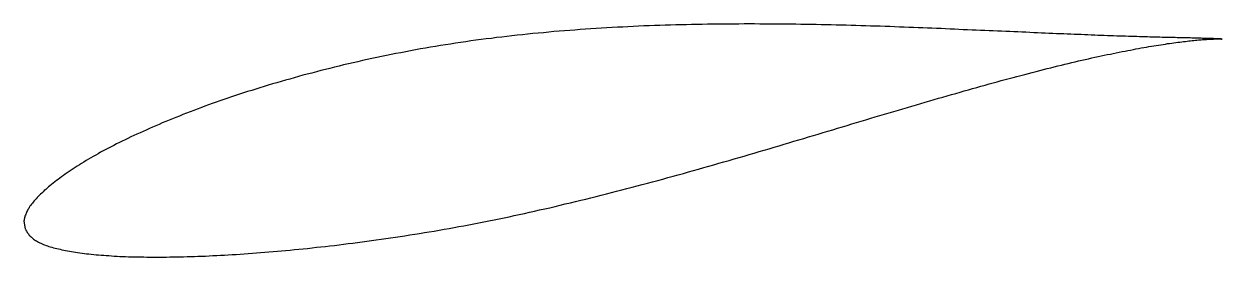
# Model space of a CAD drawing. Header units: metres. Extents: x -34 to 69, y -8 to 12.
import ezdxf

# ---------------------------------------------------------------- set-up
doc = ezdxf.new("R2010")
doc.units = ezdxf.units.M

msp = doc.modelspace()

# ---------------------------------------------------------------- linework, layer by layer
msp.add_lwpolyline([(69.31, 11), (69.3, 11), (69.3, 11), (69.29, 11), (69.27, 11), (69.25, 11), (69.23, 11.01), (69.21, 11.01), (69.18, 11.01), (69.14, 11.01), (69.1, 11.02), (69.06, 11.02), (69.01, 11.02), (68.96, 11.02), (68.91, 11.02), (68.85, 11.03), (68.79, 11.03), (68.72, 11.03), (68.65, 11.03), (68.57, 11.04), (68.49, 11.04), (68.41, 11.04), (68.32, 11.04), (68.23, 11.05), (68.14, 11.05), (68.04, 11.05), (67.94, 11.05), (67.83, 11.06), (67.72, 11.06), (67.61, 11.06), (67.49, 11.07), (67.37, 11.07), (67.24, 11.07), (67.11, 11.07), (66.98, 11.08), (66.84, 11.08), (66.7, 11.08), (66.55, 11.09), (66.4, 11.09), (66.25, 11.09), (66.09, 11.1), (65.93, 11.1), (65.77, 11.1), (65.6, 11.11), (65.43, 11.11), (65.25, 11.12), (65.07, 11.12), (64.89, 11.13), (64.7, 11.13), (64.51, 11.13), (64.32, 11.14), (64.12, 11.14), (63.92, 11.15), (63.71, 11.16), (63.5, 11.16), (63.29, 11.17), (63.07, 11.17), (62.85, 11.18), (62.63, 11.19), (62.4, 11.19), (62.17, 11.2), (61.94, 11.21), (61.7, 11.21), (61.46, 11.22), (61.21, 11.23), (60.96, 11.24), (60.71, 11.25), (60.46, 11.25), (60.2, 11.26), (59.94, 11.27), (59.67, 11.28), (59.4, 11.29), (59.13, 11.3), (58.86, 11.31), (58.58, 11.32), (58.3, 11.33), (58.01, 11.34), (57.72, 11.35), (57.43, 11.37), (57.14, 11.38), (56.84, 11.39), (56.54, 11.4), (56.23, 11.41), (55.93, 11.43), (55.62, 11.44), (55.3, 11.45), (54.99, 11.46), (54.67, 11.48), (54.35, 11.49), (54.02, 11.5), (53.69, 11.52), (53.36, 11.53), (53.03, 11.55), (52.69, 11.56), (52.35, 11.58), (52.01, 11.59), (51.67, 11.61), (51.32, 11.62), (50.97, 11.64), (50.61, 11.65), (50.26, 11.67), (49.9, 11.68), (49.54, 11.7), (49.18, 11.72), (48.81, 11.73), (48.44, 11.75), (48.07, 11.76), (47.7, 11.78), (47.32, 11.8), (46.94, 11.81), (46.56, 11.83), (46.18, 11.85), (45.8, 11.86), (45.41, 11.88), (45.02, 11.9), (44.63, 11.91), (44.23, 11.93), (43.84, 11.94), (43.44, 11.96), (43.04, 11.98), (42.64, 11.99), (42.23, 12.01), (41.83, 12.02), (41.42, 12.04), (41.01, 12.05), (40.6, 12.07), (40.18, 12.08), (39.77, 12.1), (39.35, 12.11), (38.93, 12.12), (38.51, 12.14), (38.09, 12.15), (37.66, 12.16), (37.24, 12.17), (36.81, 12.19), (36.38, 12.2), (35.95, 12.21), (35.52, 12.22), (35.09, 12.23), (34.66, 12.24), (34.22, 12.25), (33.78, 12.25), (33.34, 12.26), (32.91, 12.27), (32.47, 12.28), (32.02, 12.28), (31.58, 12.29), (31.14, 12.29), (30.69, 12.3), (30.25, 12.3), (29.8, 12.3), (29.35, 12.3), (28.9, 12.31), (28.45, 12.31), (28, 12.31), (27.55, 12.3), (27.1, 12.3), (26.65, 12.3), (26.19, 12.3), (25.74, 12.29), (25.29, 12.29), (24.83, 12.28), (24.38, 12.27), (23.92, 12.26), (23.46, 12.25), (23.01, 12.24), (22.55, 12.23), (22.09, 12.22), (21.63, 12.21), (21.18, 12.19), (20.72, 12.18), (20.26, 12.16), (19.8, 12.14), (19.34, 12.13), (18.88, 12.11), (18.42, 12.09), (17.96, 12.06), (17.51, 12.04), (17.05, 12.02), (16.59, 11.99), (16.13, 11.97), (15.67, 11.94), (15.21, 11.91), (14.75, 11.88), (14.3, 11.85), (13.84, 11.82), (13.38, 11.78), (12.93, 11.75), (12.47, 11.71), (12.02, 11.67), (11.56, 11.64), (11.11, 11.6), (10.65, 11.55), (10.2, 11.51), (9.75, 11.47), (9.29, 11.42), (8.84, 11.37), (8.39, 11.33), (7.94, 11.28), (7.5, 11.23), (7.05, 11.17), (6.6, 11.12), (6.16, 11.06), (5.71, 11.01), (5.27, 10.95), (4.82, 10.89), (4.38, 10.83), (3.94, 10.76), (3.5, 10.7), (3.06, 10.63), (2.63, 10.57), (2.19, 10.5), (1.76, 10.43), (1.32, 10.36), (0.89, 10.29), (0.46, 10.21), (0.03, 10.14), (-0.39, 10.06), (-0.82, 9.98), (-1.24, 9.9), (-1.67, 9.82), (-2.09, 9.74), (-2.51, 9.66), (-2.92, 9.57), (-3.34, 9.49), (-3.75, 9.4), (-4.17, 9.31), (-4.58, 9.22), (-4.99, 9.13), (-5.39, 9.04), (-5.8, 8.94), (-6.2, 8.85), (-6.61, 8.76), (-7.01, 8.66), (-7.4, 8.56), (-7.8, 8.46), (-8.19, 8.37), (-8.58, 8.27), (-8.97, 8.16), (-9.36, 8.06), (-9.75, 7.96), (-10.13, 7.86), (-10.51, 7.75), (-10.89, 7.65), (-11.27, 7.54), (-11.64, 7.44), (-12.01, 7.33), (-12.38, 7.22), (-12.75, 7.11), (-13.12, 7), (-13.48, 6.89), (-13.84, 6.78), (-14.2, 6.67), (-14.55, 6.56), (-14.91, 6.45), (-15.26, 6.34), (-15.6, 6.22), (-15.95, 6.11), (-16.29, 5.99), (-16.63, 5.88), (-16.97, 5.76), (-17.3, 5.65), (-17.64, 5.53), (-17.97, 5.41), (-18.29, 5.3), (-18.62, 5.18), (-18.94, 5.06), (-19.26, 4.94), (-19.57, 4.82), (-19.88, 4.7), (-20.19, 4.58), (-20.5, 4.46), (-20.8, 4.34), (-21.1, 4.22), (-21.4, 4.1), (-21.7, 3.98), (-21.99, 3.86), (-22.28, 3.74), (-22.56, 3.62), (-22.85, 3.5), (-23.13, 3.38), (-23.4, 3.25), (-23.68, 3.13), (-23.95, 3.01), (-24.21, 2.89), (-24.48, 2.77), (-24.74, 2.65), (-25, 2.53), (-25.25, 2.4), (-25.5, 2.28), (-25.75, 2.16), (-25.99, 2.04), (-26.24, 1.92), (-26.47, 1.8), (-26.71, 1.68), (-26.94, 1.56), (-27.17, 1.44), (-27.39, 1.32), (-27.61, 1.2), (-27.83, 1.08), (-28.04, 0.96), (-28.25, 0.84), (-28.46, 0.72), (-28.67, 0.6), (-28.87, 0.48), (-29.06, 0.36), (-29.26, 0.24), (-29.44, 0.13), (-29.63, 0.01), (-29.81, -0.11), (-29.99, -0.22), (-30.17, -0.34), (-30.34, -0.46), (-30.51, -0.57), (-30.67, -0.69), (-30.83, -0.8), (-30.99, -0.92), (-31.14, -1.03), (-31.29, -1.14), (-31.44, -1.25), (-31.58, -1.36), (-31.72, -1.47), (-31.86, -1.58), (-31.99, -1.69), (-32.12, -1.8), (-32.24, -1.9), (-32.36, -2.01), (-32.48, -2.11), (-32.59, -2.22), (-32.7, -2.32), (-32.8, -2.42), (-32.91, -2.52), (-33, -2.62), (-33.1, -2.72), (-33.19, -2.82), (-33.28, -2.91), (-33.36, -3.01), (-33.44, -3.1), (-33.51, -3.2), (-33.59, -3.29), (-33.65, -3.38), (-33.72, -3.47), (-33.78, -3.56), (-33.83, -3.65), (-33.89, -3.74), (-33.93, -3.83), (-33.98, -3.91), (-34.02, -4), (-34.06, -4.08), (-34.09, -4.16), (-34.12, -4.24), (-34.15, -4.32), (-34.17, -4.39), (-34.19, -4.46), (-34.2, -4.53), (-34.22, -4.59), (-34.23, -4.65), (-34.23, -4.7), (-34.24, -4.73), (-34.24, -4.76), (-34.14, -5.42), (-34.13, -5.42), (-34.12, -5.44), (-34.11, -5.46), (-34.09, -5.5), (-34.07, -5.55), (-34.03, -5.6), (-34, -5.66), (-33.96, -5.73), (-33.91, -5.79), (-33.86, -5.86), (-33.81, -5.93), (-33.75, -5.99), (-33.69, -6.06), (-33.63, -6.12), (-33.56, -6.18), (-33.49, -6.24), (-33.41, -6.3), (-33.33, -6.36), (-33.25, -6.42), (-33.16, -6.47), (-33.07, -6.52), (-32.98, -6.58), (-32.88, -6.63), (-32.78, -6.67), (-32.67, -6.72), (-32.56, -6.77), (-32.45, -6.81), (-32.33, -6.86), (-32.21, -6.9), (-32.09, -6.94), (-31.96, -6.98), (-31.83, -7.02), (-31.69, -7.05), (-31.55, -7.09), (-31.41, -7.13), (-31.26, -7.16), (-31.11, -7.19), (-30.96, -7.23), (-30.8, -7.26), (-30.64, -7.29), (-30.48, -7.32), (-30.31, -7.35), (-30.13, -7.38), (-29.96, -7.41), (-29.78, -7.44), (-29.6, -7.47), (-29.41, -7.49), (-29.22, -7.52), (-29.02, -7.54), (-28.83, -7.57), (-28.63, -7.59), (-28.42, -7.61), (-28.21, -7.64), (-28, -7.66), (-27.79, -7.68), (-27.57, -7.69), (-27.35, -7.71), (-27.12, -7.73), (-26.89, -7.74), (-26.66, -7.76), (-26.43, -7.77), (-26.19, -7.78), (-25.94, -7.8), (-25.7, -7.81), (-25.45, -7.82), (-25.2, -7.83), (-24.94, -7.83), (-24.69, -7.84), (-24.43, -7.85), (-24.16, -7.85), (-23.89, -7.85), (-23.62, -7.86), (-23.35, -7.86), (-23.07, -7.86), (-22.79, -7.86), (-22.51, -7.86), (-22.22, -7.86), (-21.93, -7.86), (-21.64, -7.85), (-21.34, -7.85), (-21.05, -7.84), (-20.75, -7.84), (-20.44, -7.83), (-20.13, -7.82), (-19.83, -7.81), (-19.51, -7.8), (-19.2, -7.79), (-18.88, -7.78), (-18.56, -7.77), (-18.24, -7.75), (-17.91, -7.74), (-17.58, -7.72), (-17.25, -7.7), (-16.91, -7.69), (-16.58, -7.67), (-16.24, -7.65), (-15.9, -7.63), (-15.55, -7.6), (-15.2, -7.58), (-14.86, -7.56), (-14.5, -7.53), (-14.15, -7.51), (-13.79, -7.48), (-13.43, -7.45), (-13.07, -7.42), (-12.71, -7.39), (-12.34, -7.36), (-11.98, -7.33), (-11.61, -7.29), (-11.23, -7.26), (-10.86, -7.22), (-10.48, -7.18), (-10.1, -7.15), (-9.72, -7.11), (-9.34, -7.07), (-8.96, -7.02), (-8.57, -6.98), (-8.18, -6.94), (-7.79, -6.89), (-7.4, -6.85), (-7, -6.8), (-6.61, -6.75), (-6.21, -6.7), (-5.81, -6.65), (-5.41, -6.6), (-5.01, -6.55), (-4.6, -6.49), (-4.19, -6.44), (-3.79, -6.38), (-3.38, -6.32), (-2.97, -6.27), (-2.55, -6.21), (-2.14, -6.14), (-1.72, -6.08), (-1.31, -6.02), (-0.89, -5.95), (-0.47, -5.89), (-0.05, -5.82), (0.37, -5.75), (0.79, -5.68), (1.22, -5.61), (1.64, -5.53), (2.07, -5.46), (2.5, -5.38), (2.93, -5.31), (3.35, -5.23), (3.79, -5.15), (4.22, -5.07), (4.65, -4.98), (5.08, -4.9), (5.52, -4.81), (5.95, -4.73), (6.39, -4.64), (6.82, -4.55), (7.26, -4.46), (7.7, -4.37), (8.13, -4.27), (8.57, -4.18), (9.01, -4.08), (9.45, -3.99), (9.89, -3.89), (10.33, -3.79), (10.78, -3.69), (11.22, -3.59), (11.66, -3.48), (12.1, -3.38), (12.54, -3.27), (12.99, -3.17), (13.43, -3.06), (13.88, -2.95), (14.32, -2.84), (14.76, -2.73), (15.21, -2.62), (15.65, -2.51), (16.1, -2.4), (16.54, -2.28), (16.98, -2.17), (17.43, -2.05), (17.87, -1.94), (18.32, -1.82), (18.76, -1.7), (19.2, -1.58), (19.65, -1.47), (20.09, -1.35), (20.54, -1.23), (20.98, -1.11), (21.42, -0.98), (21.86, -0.86), (22.31, -0.74), (22.75, -0.62), (23.19, -0.49), (23.63, -0.37), (24.07, -0.25), (24.51, -0.12), (24.95, 0), (25.39, 0.13), (25.83, 0.25), (26.26, 0.38), (26.7, 0.5), (27.14, 0.63), (27.57, 0.76), (28.01, 0.88), (28.44, 1.01), (28.87, 1.13), (29.3, 1.26), (29.74, 1.39), (30.17, 1.51), (30.6, 1.64), (31.02, 1.77), (31.45, 1.9), (31.88, 2.02), (32.3, 2.15), (32.73, 2.27), (33.15, 2.4), (33.57, 2.53), (33.99, 2.65), (34.41, 2.78), (34.83, 2.9), (35.25, 3.03), (35.66, 3.15), (36.08, 3.28), (36.49, 3.4), (36.9, 3.53), (37.31, 3.65), (37.72, 3.77), (38.13, 3.89), (38.53, 4.02), (38.94, 4.14), (39.34, 4.26), (39.74, 4.38), (40.14, 4.5), (40.54, 4.61), (40.94, 4.73), (41.33, 4.85), (41.72, 4.97), (42.11, 5.08), (42.5, 5.2), (42.89, 5.31), (43.28, 5.42), (43.66, 5.54), (44.04, 5.65), (44.42, 5.76), (44.8, 5.87), (45.18, 5.98), (45.55, 6.09), (45.92, 6.19), (46.29, 6.3), (46.66, 6.41), (47.03, 6.51), (47.39, 6.61), (47.75, 6.72), (48.11, 6.82), (48.47, 6.92), (48.83, 7.02), (49.18, 7.11), (49.53, 7.21), (49.88, 7.31), (50.22, 7.4), (50.57, 7.49), (50.91, 7.59), (51.25, 7.68), (51.58, 7.77), (51.92, 7.85), (52.25, 7.94), (52.58, 8.03), (52.9, 8.11), (53.23, 8.2), (53.55, 8.28), (53.87, 8.36), (54.18, 8.44), (54.5, 8.52), (54.81, 8.59), (55.11, 8.67), (55.42, 8.74), (55.72, 8.82), (56.02, 8.89), (56.32, 8.96), (56.61, 9.03), (56.9, 9.1), (57.19, 9.16), (57.48, 9.23), (57.76, 9.29), (58.04, 9.36), (58.32, 9.42), (58.59, 9.48), (58.86, 9.54), (59.13, 9.59), (59.39, 9.65), (59.66, 9.7), (59.91, 9.76), (60.17, 9.81), (60.42, 9.86), (60.67, 9.91), (60.92, 9.96), (61.16, 10.01), (61.4, 10.05), (61.64, 10.1), (61.87, 10.14), (62.1, 10.18), (62.33, 10.23), (62.55, 10.27), (62.77, 10.3), (62.99, 10.34), (63.2, 10.38), (63.41, 10.41), (63.61, 10.45), (63.82, 10.48), (64.02, 10.51), (64.21, 10.54), (64.41, 10.57), (64.6, 10.6), (64.78, 10.62), (64.96, 10.65), (65.14, 10.68), (65.32, 10.7), (65.49, 10.72), (65.66, 10.74), (65.82, 10.76), (65.98, 10.78), (66.14, 10.8), (66.29, 10.82), (66.44, 10.84), (66.59, 10.85), (66.73, 10.87), (66.87, 10.88), (67.01, 10.9), (67.14, 10.91), (67.26, 10.92), (67.39, 10.93), (67.51, 10.94), (67.63, 10.95), (67.74, 10.96), (67.85, 10.97), (67.95, 10.97), (68.05, 10.98), (68.15, 10.99), (68.24, 10.99), (68.33, 10.99), (68.42, 11), (68.5, 11), (68.58, 11), (68.65, 11.01), (68.72, 11.01), (68.79, 11.01), (68.85, 11.01), (68.91, 11.01), (68.96, 11.01), (69.01, 11.01), (69.06, 11.01), (69.1, 11.01), (69.14, 11.01), (69.18, 11.01), (69.21, 11.01), (69.23, 11.01), (69.25, 11), (69.27, 11), (69.29, 11), (69.3, 11), (69.3, 11), (69.31, 11)], close=True)

doc.saveas('drawing.dxf')
